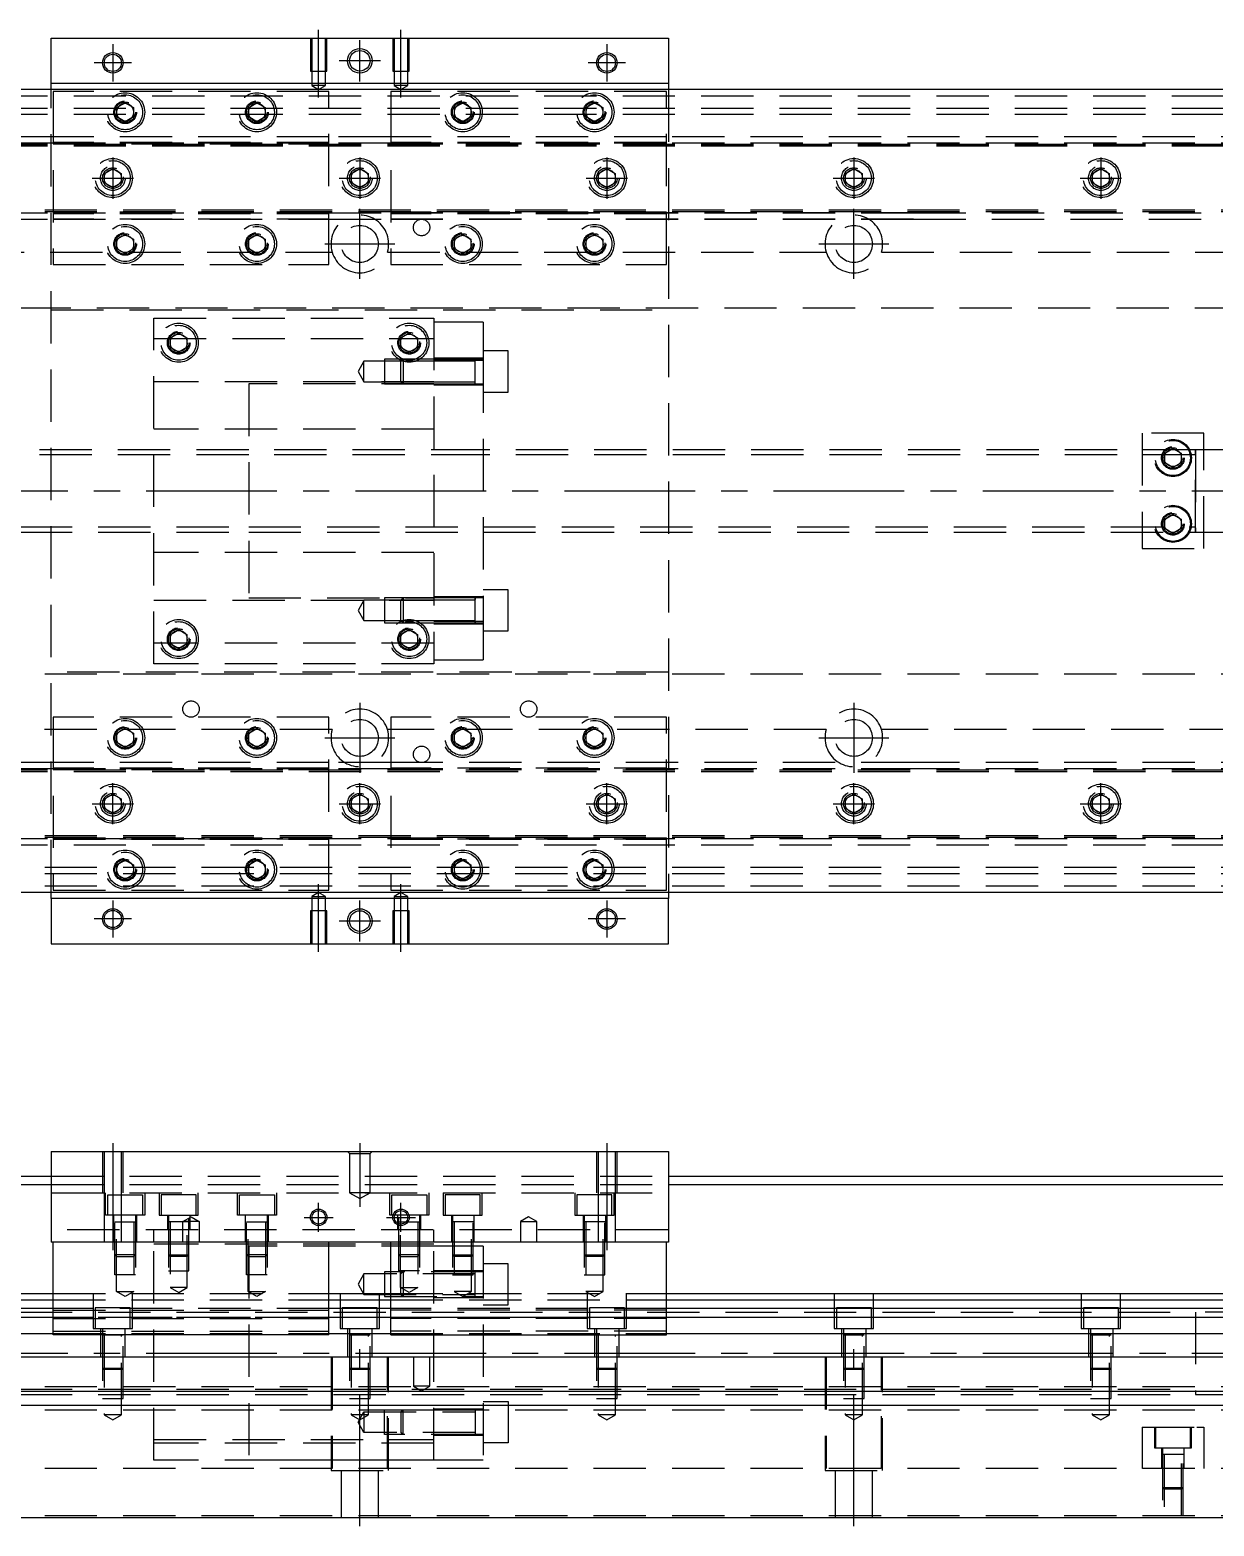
# Model space of a CAD drawing. Extents: x -29 to 759, y -281 to 112.
# Drawn here: x 196.9 to 484.5, y -251.5 to 112 of the extents above; entities that cross this region are included whole.
import ezdxf

# ---------------------------------------------------------------- set-up
doc = ezdxf.new("R2010")
doc.units = 0
doc.linetypes.add('CENTER', pattern=[50.8, 31.75, -6.35, 6.35, -6.35])
doc.linetypes.add('DASHED', pattern=[19.05, 12.7, -6.35])
doc.layers.get('0').update_dxf_attribs({"linetype": 'CONTINUOUS'})
doc.layers.add('CENTER', color=1, linetype='CENTER')

msp = doc.modelspace()

# ---------------------------------------------------------------- linework, layer by layer
at = {"color": 7, "linetype": 'CONTINUOUS'}
for p, q in [((202, 99), (202, 110)), ((202, 110), (352, 110)), ((352, 110), (352, 99)), ((352, 99), (202, 99)), ((202, 97.5), (202, 99)), ((352, 99), (352, 97.5)), ((551, 97.5), (3, 97.5)), ((3, -97.5), (551, -97.5)), ((202, -99), (202, -97.5)), ((352, -97.5), (352, -99)), ((202, -99), (202, -110)), ((352, -99), (202, -99)), ((352, -110), (352, -99)), ((202, -110), (352, -110)), ((202, -160.49), (202, -182.49)), ((202, -160.49), (352, -160.49)), ((352, -160.49), (352, -182.49)), ((3, -166.49), (202, -166.49)), ((352, -166.49), (551, -166.49)), ((11, -168.49), (202, -168.49)), ((352, -168.49), (543, -168.49)), ((352, -182.49), (202, -182.49)), ((202.5, -204.99), (202.5, -182.49)), ((269.5, -204.99), (269.5, -182.49)), ((284.5, -204.99), (284.5, -182.49)), ((351.5, -204.99), (351.5, -182.49)), ((17, -194.99), (202.5, -194.99)), ((269.5, -194.99), (284.5, -194.99)), ((351.5, -194.99), (537, -194.99)), ((17, -196.529608), (202.5, -196.529608)), ((202.5, -198.61154), (17, -198.61154)), ((269.5, -196.529608), (284.5, -196.529608)), ((284.5, -198.61154), (269.5, -198.61154)), ((351.5, -196.529608), (537, -196.529608)), ((537, -198.61154), (351.5, -198.61154)), ((202.5, -200.826666), (17, -200.826666)), ((284.5, -200.826666), (269.5, -200.826666)), ((537, -200.826666), (351.5, -200.826666)), ((17, -204.671934), (202.5, -204.671934)), ((269.5, -204.99), (202.5, -204.99)), ((269.5, -204.671934), (284.5, -204.671934)), ((284.5, -204.99), (351.5, -204.99)), ((351.5, -204.671934), (537, -204.671934)), ((537, -210.49), (17, -210.49)), ((537, -218.79), (17, -218.79)), ((537, -222.19), (17, -222.19)), ((537, -249.49), (17, -249.49))]:
    msp.add_line(p, q, dxfattribs=at)
at = {"color": 3, "linetype": 'DASHED'}
for p, q in [((265.000006, 110), (265.000006, 102)), ((265.35, 110), (265.35, 102)), ((268.65, 102), (268.65, 110)), ((268.999994, 102), (268.999994, 110)), ((285.000006, 110), (285.000006, 102)), ((285.35, 110), (285.35, 102)), ((288.65, 102), (288.65, 110)), ((288.999994, 102), (288.999994, 110)), ((265.000006, 102), (268.999994, 102)), ((265.35, 102), (265.35, 98.5)), ((268.65, 98.5), (268.65, 102)), ((285.000006, 102), (288.999994, 102)), ((285.35, 102), (285.35, 98.5)), ((288.65, 98.5), (288.65, 102)), ((268.65, 98.5), (265.35, 98.5)), ((265.35, 98.5), (267, 97.547372)), ((267, 97.547372), (268.65, 98.5)), ((288.65, 98.5), (285.35, 98.5)), ((285.35, 98.5), (287, 97.547372)), ((287, 97.547372), (288.65, 98.5)), ((17, 96), (537, 96)), ((202, -97.5), (202, 97.5)), ((269.5, 97), (202.5, 97)), ((202.5, 97), (202.5, 55)), ((269.5, 55), (269.5, 97)), ((351.5, 97), (284.5, 97)), ((284.5, 97), (284.5, 55)), ((351.5, 55), (351.5, 97)), ((352, 97.5), (352, -97.5)), ((17, 93), (537, 93)), ((17, 91.5), (537, 91.5)), ((217.5, 92), (217.512884, 92.253488)), ((218, 93.1547), (220, 94.309402)), ((218, 90.8453), (218, 93.1547)), ((220, 94.309402), (222, 93.1547)), ((222, 93.1547), (222, 90.8453)), ((249.5, 92), (249.518502, 92.303588)), ((250, 93.1547), (252, 94.309402)), ((250, 90.8453), (250, 93.1547)), ((252, 94.309402), (254, 93.1547)), ((254, 93.1547), (254, 90.8453)), ((300, 93.1547), (302, 94.309402)), ((300, 90.8453), (300, 93.1547)), ((302, 94.309402), (304, 93.1547)), ((304, 93.1547), (304, 90.8453)), ((304.483582, 92.286038), (304.5, 92)), ((332, 93.1547), (334, 94.309402)), ((332, 90.8453), (332, 93.1547)), ((334, 94.309402), (336, 93.1547)), ((336, 93.1547), (336, 90.8453)), ((336.483582, 92.286038), (336.5, 92)), ((220, 89.690598), (218, 90.8453)), ((222, 90.8453), (220, 89.690598)), ((252, 89.690598), (250, 90.8453)), ((254, 90.8453), (252, 89.690598)), ((302, 89.690598), (300, 90.8453)), ((304, 90.8453), (302, 89.690598)), ((334, 89.690598), (332, 90.8453)), ((336, 90.8453), (334, 89.690598)), ((202.5, 86), (17, 86)), ((202.5, 84.460392), (17, 84.460392)), ((17, 84.204452), (537, 84.204452)), ((17, 84.2), (537, 84.2)), ((17, 83.8), (537, 83.8)), ((269.5, 86), (202.5, 86)), ((269.5, 86), (202.5, 86)), ((269.5, 84.643014), (202.5, 84.643014)), ((202.5, 84.6), (269.5, 84.6)), ((269.5, 84.460392), (202.5, 84.460392)), ((269.5, 84.460392), (202.5, 84.460392)), ((202.5, 84.3), (269.5, 84.3)), ((284.5, 86), (269.5, 86)), ((284.5, 84.460392), (269.5, 84.460392)), ((351.5, 86), (284.5, 86)), ((351.5, 86), (284.5, 86)), ((351.5, 84.643014), (284.5, 84.643014)), ((284.5, 84.6), (351.5, 84.6)), ((351.5, 84.460392), (284.5, 84.460392)), ((351.5, 84.460392), (284.5, 84.460392)), ((284.5, 84.3), (351.5, 84.3)), ((537, 86), (351.5, 86)), ((537, 84.460392), (351.5, 84.460392)), ((215, 77.1547), (217, 78.309402)), ((215, 74.8453), (215, 77.1547)), ((217, 78.309402), (219, 77.1547)), ((219, 77.1547), (219, 74.8453)), ((275, 77.1547), (277, 78.309402)), ((275, 74.8453), (275, 77.1547)), ((277, 78.309402), (279, 77.1547)), ((279, 77.1547), (279, 74.8453)), ((335, 77.1547), (337, 78.309402)), ((335, 74.8453), (335, 77.1547)), ((337, 78.309402), (339, 77.1547)), ((339, 77.1547), (339, 74.8453)), ((395, 77.1547), (397, 78.309402)), ((395, 74.8453), (395, 77.1547)), ((397, 78.309402), (399, 77.1547)), ((399, 77.1547), (399, 74.8453)), ((455, 77.1547), (457, 78.309402)), ((455, 74.8453), (455, 77.1547)), ((457, 78.309402), (459, 77.1547)), ((459, 77.1547), (459, 74.8453)), ((217, 73.690598), (215, 74.8453)), ((219, 74.8453), (217, 73.690598)), ((219.483582, 76.286038), (219.5, 76)), ((277, 73.690598), (275, 74.8453)), ((279, 74.8453), (277, 73.690598)), ((279.483582, 76.286038), (279.5, 76)), ((334.5, 76), (334.512884, 76.253488)), ((337, 73.690598), (335, 74.8453)), ((339, 74.8453), (337, 73.690598)), ((394.5, 76), (394.512884, 76.253488)), ((397, 73.690598), (395, 74.8453)), ((399, 74.8453), (397, 73.690598)), ((457, 73.690598), (455, 74.8453)), ((459, 74.8453), (457, 73.690598)), ((459.483582, 76.286038), (459.5, 76)), ((537, 68.2), (17, 68.2)), ((537, 67.8), (17, 67.8)), ((537, 67.795548), (17, 67.795548)), ((17, 67.539608), (202.5, 67.539608)), ((17, 66), (202.5, 66)), ((269.5, 67.7), (202.5, 67.7)), ((269.5, 67.539608), (202.5, 67.539608)), ((202.5, 67.539608), (269.5, 67.539608)), ((269.5, 67.4), (202.5, 67.4)), ((269.5, 67.356986), (202.5, 67.356986)), ((269.5, 66), (202.5, 66)), ((202.5, 66), (269.5, 66)), ((269.5, 67.539608), (284.5, 67.539608)), ((269.5, 66), (284.5, 66)), ((351.5, 67.7), (284.5, 67.7)), ((411.5, 67.539608), (284.5, 67.539608)), ((284.5, 67.539608), (411.5, 67.539608)), ((351.5, 67.4), (284.5, 67.4)), ((351.5, 67.356986), (284.5, 67.356986)), ((411.5, 66), (284.5, 66)), ((284.5, 66), (411.5, 66)), ((411.5, 67.539608), (537, 67.539608)), ((411.5, 66), (537, 66)), ((218, 61.1547), (220, 62.309402)), ((220, 62.309402), (222, 61.1547)), ((250, 61.1547), (252, 62.309402)), ((252, 62.309402), (254, 61.1547)), ((300, 61.1547), (302, 62.309402)), ((302, 62.309402), (304, 61.1547)), ((332, 61.1547), (334, 62.309402)), ((334, 62.309402), (336, 61.1547)), ((218, 58.8453), (218, 61.1547)), ((220, 57.690598), (218, 58.8453)), ((222, 58.8453), (220, 57.690598)), ((222, 61.1547), (222, 58.8453)), ((222.483582, 60.286038), (222.5, 60)), ((250, 58.8453), (250, 61.1547)), ((252, 57.690598), (250, 58.8453)), ((254, 58.8453), (252, 57.690598)), ((254, 61.1547), (254, 58.8453)), ((254.483582, 60.286038), (254.5, 60)), ((300, 58.8453), (300, 61.1547)), ((302, 57.690598), (300, 58.8453)), ((304, 58.8453), (302, 57.690598)), ((304, 61.1547), (304, 58.8453)), ((304.483582, 60.286038), (304.5, 60)), ((332, 58.8453), (332, 61.1547)), ((334, 57.690598), (332, 58.8453)), ((336, 58.8453), (334, 57.690598)), ((336, 61.1547), (336, 58.8453)), ((336.483582, 60.286038), (336.5, 60)), ((163.708204, 58), (270.291796, 58)), ((202.5, 55), (269.5, 55)), ((283.708204, 58), (390.291796, 58)), ((284.5, 55), (351.5, 55)), ((403.708204, 58), (510.291796, 58)), ((22.640312, 44.5), (537, 44.5)), ((202, 44), (352, 44)), ((227, 42), (295, 42)), ((227, -42), (227, 42)), ((295, 42), (295, -42)), ((307, 41), (295, 41)), ((307, 41), (307, 31.701734)), ((227, 37), (295, 37)), ((231, 37.1547), (233, 38.309402)), ((231, 34.8453), (231, 37.1547)), ((233, 38.309402), (235, 37.1547)), ((235, 37.1547), (235, 34.8453)), ((287, 37.1547), (289, 38.309402)), ((287, 34.8453), (287, 37.1547)), ((289, 38.309402), (291, 37.1547)), ((291, 37.1547), (291, 34.8453)), ((230.5, 36), (230.512884, 36.253488)), ((233, 33.690598), (231, 34.8453)), ((235, 34.8453), (233, 33.690598)), ((289, 33.690598), (287, 34.8453)), ((291, 34.8453), (289, 33.690598)), ((291.483582, 36.286038), (291.5, 36)), ((313, 34.011852), (307, 34.011852)), ((313, 24.011852), (313, 34.011852)), ((278, 31.511852), (276.556624, 29.011852)), ((278, 26.511852), (278, 31.511852)), ((283, 31.511852), (278, 31.511852)), ((283, 32.011846), (283, 26.011856)), ((287.49998, 32.011846), (283, 32.011846)), ((286.99998, 31.511852), (283, 31.511852)), ((287.5, 32.011852), (287, 31.511852)), ((287, 26.511852), (287, 31.511852)), ((295, 31.511852), (287, 31.511852)), ((295, 31.511852), (287, 31.511852)), ((287.5, 32.011852), (287.5, 26.011852)), ((295, 32.011852), (287.5, 32.011852)), ((295, 32.011846), (287.5, 32.011846)), ((307, 32.261852), (295, 32.261852)), ((307, 31.701734), (295, 31.701734)), ((305.005, 32.011852), (295.00002, 32.011852)), ((305, 31.511852), (295.00002, 31.511852)), ((307, 32.011852), (304.995, 32.011852)), ((305, 26.011846), (305, 32.011856)), ((307, 31.701734), (307, -31.701734)), ((295, 26.5), (227, 26.5)), ((250, 26), (250, -26)), ((295, 26), (250, 26)), ((276.556624, 29.011852), (278, 26.511852)), ((278, 26.511852), (283, 26.511852)), ((283, 26.511852), (286.99998, 26.511852)), ((283, 26.011856), (287.49998, 26.011856)), ((287, 26.511852), (295, 26.511852)), ((287, 26.511852), (295, 26.511852)), ((287, 26.511852), (287.5, 26.011852)), ((287.5, 26.011856), (295, 26.011856)), ((287.5, 26.011852), (295, 26.011852)), ((295, 25.761852), (307, 25.761852)), ((295.00002, 26.511852), (305, 26.511852)), ((295.00002, 26.011852), (305.005, 26.011852)), ((304.995, 26.011852), (307, 26.011852)), ((307, 24.011852), (313, 24.011852)), ((295, 15), (227, 15)), ((482, 14), (467, 14)), ((467, 14), (467, -14)), ((482, -14), (482, 14)), ((249.99998, 10), (42, 10)), ((249.99998, 8.75), (42, 8.75)), ((307, 10), (250, 10)), ((307, 9.999994), (250, 9.999994)), ((307, 8.75), (250, 8.75)), ((307, 8.75), (250, 8.75)), ((480.005, 10), (307.00002, 10)), ((480, 8.75), (307.00002, 8.75)), ((472, 8), (472.018502, 8.303588)), ((472.5, 9.1547), (474.5, 10.309402)), ((472.5, 6.8453), (472.5, 9.1547)), ((474.5, 10.309402), (476.5, 9.1547)), ((476.5, 9.1547), (476.5, 6.8453)), ((489, 10), (479.995, 10)), ((480, 10.000006), (480, -10.000006)), ((480, 10.000006), (480, -10.000006)), ((480, -10), (480, 10)), ((480, 10), (480, 8.95213)), ((474.5, 5.690598), (472.5, 6.8453)), ((476.5, 6.8453), (474.5, 5.690598)), ((472.5, -6.8453), (474.5, -5.690598)), ((472.5, -9.1547), (472.5, -6.8453)), ((474.5, -5.690598), (476.5, -6.8453)), ((476.5, -6.8453), (476.5, -9.1547)), ((42, -8.75), (249.99998, -8.75)), ((42, -10), (249.99998, -10)), ((250, -8.75), (307, -8.75)), ((250, -8.75), (307, -8.75)), ((250, -9.999994), (307, -9.999994)), ((250, -10), (307, -10)), ((307.00002, -8.75), (480, -8.75)), ((307.00002, -10), (480.005, -10)), ((472, -8), (472.018502, -7.696412)), ((474.5, -10.309402), (472.5, -9.1547)), ((476.5, -9.1547), (474.5, -10.309402)), ((479.995, -10), (489, -10)), ((480, -8.95261), (480, -10)), ((467, -14), (482, -14)), ((295, -15), (227, -15)), ((313, -24.011852), (307, -24.011852)), ((313, -34.011852), (313, -24.011852)), ((227, -26.5), (295, -26.5)), ((250, -26), (295, -26)), ((278, -26.511852), (276.556624, -29.011852)), ((276.556624, -29.011852), (278, -31.511852)), ((278, -31.511852), (278, -26.511852)), ((283, -26.511852), (278, -26.511852)), ((283, -26.011856), (283, -32.011846)), ((287.49998, -26.011856), (283, -26.011856)), ((286.99998, -26.511852), (283, -26.511852)), ((287.5, -26.011852), (287, -26.511852)), ((287, -31.511852), (287, -26.511852)), ((295, -26.511852), (287, -26.511852)), ((295, -26.511852), (287, -26.511852)), ((287.5, -26.011852), (287.5, -32.011852)), ((295, -26.011852), (287.5, -26.011852)), ((295, -26.011856), (287.5, -26.011856)), ((307, -25.761852), (295, -25.761852)), ((305.005, -26.011852), (295.00002, -26.011852)), ((305, -26.511852), (295.00002, -26.511852)), ((307, -26.011852), (304.995, -26.011852)), ((305, -32.010828), (305, -26.011846)), ((305, -26.361648), (305, -26.011852)), ((305, -26.011852), (305, -26.361648)), ((305, -31.662054), (305, -26.361648)), ((278, -31.511852), (283, -31.511852)), ((283, -31.511852), (286.99998, -31.511852)), ((283, -32.011846), (287.49998, -32.011846)), ((287, -31.511852), (295, -31.511852)), ((287, -31.511852), (295, -31.511852)), ((287, -31.511852), (287.5, -32.011852)), ((287.5, -32.011846), (295, -32.011846)), ((287.5, -32.011852), (295, -32.011852)), ((307, -31.701734), (295, -31.701734)), ((307, -31.701734), (295, -31.701734)), ((295, -32.261852), (307, -32.261852)), ((295.00002, -31.511852), (305, -31.511852)), ((295.00002, -32.011852), (305.005, -32.011852)), ((304.995, -32.011852), (307, -32.011852)), ((305, -32.011852), (305, -31.662054)), ((305, -31.662054), (305, -32.011852)), ((305, -32.011856), (305, -32.010828)), ((307, -31.701734), (307, -41)), ((231, -34.8453), (233, -33.690598)), ((231, -37.1547), (231, -34.8453)), ((233, -33.690598), (235, -34.8453)), ((235, -34.8453), (235, -37.1547)), ((235.483582, -35.713962), (235.5, -36)), ((287, -34.8453), (289, -33.690598)), ((287, -37.1547), (287, -34.8453)), ((289, -33.690598), (291, -34.8453)), ((291, -34.8453), (291, -37.1547)), ((291.483582, -35.713962), (291.5, -36)), ((307, -34.011852), (313, -34.011852)), ((295, -37), (227, -37)), ((233, -38.309402), (231, -37.1547)), ((235, -37.1547), (233, -38.309402)), ((289, -38.309402), (287, -37.1547)), ((291, -37.1547), (289, -38.309402)), ((295, -42), (227, -42)), ((295, -41), (307, -41)), ((537, -44.5), (22.640312, -44.5)), ((352, -44), (202, -44)), ((270.291796, -58), (163.708204, -58)), ((202.5, -55), (202.5, -97)), ((269.5, -55), (202.5, -55)), ((218, -58.8453), (220, -57.690598)), ((220, -57.690598), (222, -58.8453)), ((250, -58.8453), (252, -57.690598)), ((252, -57.690598), (254, -58.8453)), ((269.5, -97), (269.5, -55)), ((390.291796, -58), (283.708204, -58)), ((351.5, -55), (284.5, -55)), ((284.5, -55), (284.5, -97)), ((300, -58.8453), (302, -57.690598)), ((302, -57.690598), (304, -58.8453)), ((332, -58.8453), (334, -57.690598)), ((334, -57.690598), (336, -58.8453)), ((351.5, -97), (351.5, -55)), ((510.291796, -58), (403.708204, -58)), ((217.5, -60), (217.512884, -59.746512)), ((218, -61.1547), (218, -58.8453)), ((220, -62.309402), (218, -61.1547)), ((222, -61.1547), (220, -62.309402)), ((222, -58.8453), (222, -61.1547)), ((250, -61.1547), (250, -58.8453)), ((252, -62.309402), (250, -61.1547)), ((254, -61.1547), (252, -62.309402)), ((254, -58.8453), (254, -61.1547)), ((254.483582, -59.713962), (254.5, -60)), ((300, -61.1547), (300, -58.8453)), ((302, -62.309402), (300, -61.1547)), ((304, -61.1547), (302, -62.309402)), ((304, -58.8453), (304, -61.1547)), ((304.483582, -59.713962), (304.5, -60)), ((331.5, -60), (331.512884, -59.746512)), ((332, -61.1547), (332, -58.8453)), ((334, -62.309402), (332, -61.1547)), ((336, -61.1547), (334, -62.309402)), ((336, -58.8453), (336, -61.1547)), ((202.5, -66), (17, -66)), ((202.5, -67.539608), (17, -67.539608)), ((17, -67.795548), (537, -67.795548)), ((17, -67.8), (537, -67.8)), ((17, -68.2), (537, -68.2)), ((269.5, -66), (202.5, -66)), ((269.5, -66), (202.5, -66)), ((269.5, -67.356986), (202.5, -67.356986)), ((202.5, -67.4), (269.5, -67.4)), ((269.5, -67.539608), (202.5, -67.539608)), ((269.5, -67.539608), (202.5, -67.539608)), ((202.5, -67.7), (269.5, -67.7)), ((284.5, -66), (269.5, -66)), ((284.5, -67.539608), (269.5, -67.539608)), ((411.5, -66), (284.5, -66)), ((411.5, -66), (284.5, -66)), ((351.5, -67.356986), (284.5, -67.356986)), ((284.5, -67.4), (351.5, -67.4)), ((411.5, -67.539608), (284.5, -67.539608)), ((411.5, -67.539608), (284.5, -67.539608)), ((284.5, -67.7), (351.5, -67.7)), ((537, -66), (411.5, -66)), ((537, -67.539608), (411.5, -67.539608)), ((215, -74.8453), (217, -73.690598)), ((215, -77.1547), (215, -74.8453)), ((217, -73.690598), (219, -74.8453)), ((219, -74.8453), (219, -77.1547)), ((219.483582, -75.713962), (219.5, -76)), ((274.5, -76), (274.518502, -75.696412)), ((275, -74.8453), (277, -73.690598)), ((275, -77.1547), (275, -74.8453)), ((277, -73.690598), (279, -74.8453)), ((279, -74.8453), (279, -77.1547)), ((335, -74.8453), (337, -73.690598)), ((335, -77.1547), (335, -74.8453)), ((337, -73.690598), (339, -74.8453)), ((339, -74.8453), (339, -77.1547)), ((339.483582, -75.713962), (339.5, -76)), ((395, -74.8453), (397, -73.690598)), ((395, -77.1547), (395, -74.8453)), ((397, -73.690598), (399, -74.8453)), ((399, -74.8453), (399, -77.1547)), ((399.483582, -75.713962), (399.5, -76)), ((454.5, -76), (454.518502, -75.696412)), ((455, -74.8453), (457, -73.690598)), ((455, -77.1547), (455, -74.8453)), ((457, -73.690598), (459, -74.8453)), ((459, -74.8453), (459, -77.1547)), ((217, -78.309402), (215, -77.1547)), ((219, -77.1547), (217, -78.309402)), ((277, -78.309402), (275, -77.1547)), ((279, -77.1547), (277, -78.309402)), ((337, -78.309402), (335, -77.1547)), ((339, -77.1547), (337, -78.309402)), ((397, -78.309402), (395, -77.1547)), ((399, -77.1547), (397, -78.309402)), ((457, -78.309402), (455, -77.1547)), ((459, -77.1547), (457, -78.309402)), ((537, -83.8), (17, -83.8)), ((537, -84.2), (17, -84.2)), ((537, -84.204452), (17, -84.204452)), ((17, -84.460392), (537, -84.460392)), ((17, -86), (537, -86)), ((202.5, -84.3), (269.5, -84.3)), ((202.5, -84.6), (269.5, -84.6)), ((269.5, -84.643014), (202.5, -84.643014)), ((284.5, -84.3), (351.5, -84.3)), ((284.5, -84.6), (351.5, -84.6)), ((351.5, -84.643014), (284.5, -84.643014)), ((218, -90.8453), (220, -89.690598)), ((218, -93.1547), (218, -90.8453)), ((220, -89.690598), (222, -90.8453)), ((222, -90.8453), (222, -93.1547)), ((250, -90.8453), (252, -89.690598)), ((250, -93.1547), (250, -90.8453)), ((252, -89.690598), (254, -90.8453)), ((254, -90.8453), (254, -93.1547)), ((300, -90.8453), (302, -89.690598)), ((300, -93.1547), (300, -90.8453)), ((302, -89.690598), (304, -90.8453)), ((304, -90.8453), (304, -93.1547)), ((332, -90.8453), (334, -89.690598)), ((332, -93.1547), (332, -90.8453)), ((334, -89.690598), (336, -90.8453)), ((336, -90.8453), (336, -93.1547)), ((537, -91.5), (17, -91.5)), ((537, -93), (17, -93)), ((220, -94.309402), (218, -93.1547)), ((222, -93.1547), (220, -94.309402)), ((222.483582, -91.713962), (222.5, -92)), ((252, -94.309402), (250, -93.1547)), ((254, -93.1547), (252, -94.309402)), ((254.483582, -91.713962), (254.5, -92)), ((299.5, -92), (299.518502, -91.696412)), ((302, -94.309402), (300, -93.1547)), ((304, -93.1547), (302, -94.309402)), ((331.5, -92), (331.512884, -91.746512)), ((334, -94.309402), (332, -93.1547)), ((336, -93.1547), (334, -94.309402)), ((537, -96), (17, -96)), ((202.5, -97), (269.5, -97)), ((267, -97.547372), (265.35, -98.5)), ((268.65, -98.5), (267, -97.547372)), ((284.5, -97), (351.5, -97)), ((287, -97.547372), (285.35, -98.5)), ((288.65, -98.5), (287, -97.547372)), ((265.35, -98.5), (267, -98.5)), ((265.35, -98.5), (265.35, -102)), ((267, -98.5), (268.65, -98.5)), ((268.65, -102), (268.65, -98.5)), ((285.35, -98.5), (287, -98.5)), ((285.35, -98.5), (285.35, -102)), ((287, -98.5), (288.65, -98.5)), ((288.65, -102), (288.65, -98.5)), ((268.999994, -102), (265.000006, -102)), ((265.000006, -102), (265.000006, -110)), ((265.35, -102), (265.35, -110)), ((268.65, -110), (268.65, -102)), ((268.999994, -110), (268.999994, -102)), ((288.999994, -102), (285.000006, -102)), ((285.000006, -102), (285.000006, -110)), ((285.35, -102), (285.35, -110)), ((288.65, -110), (288.65, -102)), ((288.999994, -110), (288.999994, -102)), ((214.500006, -160.49), (214.500006, -170.49)), ((214.9, -160.49), (214.9, -170.49)), ((219.1, -170.49), (219.1, -160.49)), ((219.499994, -170.49), (219.499994, -160.49)), ((274.5, -160.99), (274, -160.49)), ((274.5, -160.99), (274.5, -170.49)), ((274.5, -160.99), (279.5, -160.99)), ((279.5, -160.99), (280, -160.49)), ((279.5, -170.49), (279.5, -160.99)), ((334.500006, -160.49), (334.500006, -170.49)), ((334.9, -160.49), (334.9, -170.49)), ((339.1, -170.49), (339.1, -160.49)), ((339.499994, -170.49), (339.499994, -160.49)), ((202, -166.49), (352, -166.49)), ((202, -168.49), (352, -168.49)), ((202, -170.49), (352, -170.49)), ((214.9, -170.49), (214.9, -182.49)), ((215.25, -175.99), (215.25, -170.49)), ((219.1, -182.49), (219.1, -170.49)), ((224.75, -170.49), (224.75, -175.99)), ((228.25, -170.49), (228.25, -175.99)), ((237.75, -175.99), (237.75, -170.49)), ((247.25, -175.99), (247.25, -170.49)), ((256.75, -170.49), (256.75, -175.99)), ((279.5, -170.49), (274.5, -170.49)), ((274.5, -170.49), (277, -171.933376)), ((277, -171.933376), (279.5, -170.49)), ((284.25, -175.99), (284.25, -170.49)), ((293.75, -170.49), (293.75, -175.99)), ((297.25, -170.49), (297.25, -175.99)), ((306.75, -175.99), (306.75, -170.49)), ((329.25, -170.49), (329.25, -175.99)), ((334.9, -170.49), (334.9, -182.49)), ((338.75, -175.99), (338.75, -170.49)), ((339.1, -182.49), (339.1, -170.49)), ((215.75, -170.99), (224.25, -170.99)), ((215.75, -175.99), (215.75, -170.99)), ((224.25, -170.99), (224.25, -175.99)), ((237.25, -170.99), (228.75, -170.99)), ((228.75, -170.99), (228.75, -175.99)), ((237.25, -175.99), (237.25, -170.99)), ((247.75, -170.99), (256.25, -170.99)), ((247.75, -175.99), (247.75, -170.99)), ((256.25, -170.99), (256.25, -175.99)), ((284.75, -170.99), (293.25, -170.99)), ((284.75, -175.99), (284.75, -170.99)), ((293.25, -170.99), (293.25, -175.99)), ((306.25, -170.99), (297.75, -170.99)), ((297.75, -170.99), (297.75, -175.99)), ((306.25, -175.99), (306.25, -170.99)), ((338.25, -170.99), (329.75, -170.99)), ((329.75, -170.99), (329.75, -175.99)), ((338.25, -175.99), (338.25, -170.99)), ((224.75, -175.99), (215.25, -175.99)), ((217.25, -182.49), (217.25, -175.99)), ((217.499994, -177.59), (222.500006, -177.59)), ((217.500006, -190.49), (217.500006, -175.99)), ((217.9, -194.49), (217.9, -177.59)), ((222.1, -177.59), (222.1, -194.49)), ((222.499994, -175.99), (222.499994, -190.49)), ((222.75, -175.99), (222.75, -182.49)), ((228.25, -175.99), (237.75, -175.99)), ((230.25, -175.99), (230.25, -179.49)), ((235.500006, -177.59), (230.499994, -177.59)), ((235.500006, -177.59), (230.499994, -177.59)), ((230.500006, -175.99), (230.500006, -189.49)), ((230.9, -177.59), (230.9, -193.49)), ((234, -177.49), (236, -176.3353)), ((236, -177.49), (234, -177.49)), ((234, -182.49), (234, -177.49)), ((235.1, -193.49), (235.1, -177.59)), ((235.499994, -189.49), (235.499994, -175.99)), ((235.75, -179.49), (235.75, -175.99)), ((236, -176.3353), (238, -177.49)), ((238, -177.49), (236, -177.49)), ((238, -177.49), (238, -182.49)), ((256.75, -175.99), (247.25, -175.99)), ((249.25, -182.49), (249.25, -175.99)), ((249.499994, -177.59), (254.500006, -177.59)), ((249.500006, -190.49), (249.500006, -175.99)), ((249.9, -194.49), (249.9, -177.59)), ((254.1, -177.59), (254.1, -194.49)), ((254.499994, -175.99), (254.499994, -190.49)), ((254.75, -175.99), (254.75, -182.49)), ((293.75, -175.99), (284.25, -175.99)), ((286.25, -179.49), (286.25, -175.99)), ((286.499994, -177.59), (291.500006, -177.59)), ((286.499994, -177.59), (291.500006, -177.59)), ((286.500006, -189.49), (286.500006, -175.99)), ((286.9, -193.49), (286.9, -177.59)), ((291.1, -177.59), (291.1, -193.49)), ((291.499994, -175.99), (291.499994, -189.49)), ((291.75, -175.99), (291.75, -179.49)), ((297.25, -175.99), (306.75, -175.99)), ((299.25, -175.99), (299.25, -182.49)), ((304.500006, -177.59), (299.499994, -177.59)), ((299.500006, -175.99), (299.500006, -190.49)), ((299.9, -177.59), (299.9, -194.49)), ((304.1, -194.49), (304.1, -177.59)), ((304.499994, -190.49), (304.499994, -175.99)), ((304.75, -182.49), (304.75, -175.99)), ((318, -176.3353), (316, -177.49)), ((316, -177.49), (318, -177.49)), ((316, -177.49), (316, -182.49)), ((320, -177.49), (318, -176.3353)), ((318, -177.49), (320, -177.49)), ((320, -182.49), (320, -177.49)), ((329.25, -175.99), (338.75, -175.99)), ((331.25, -175.99), (331.25, -182.49)), ((336.500006, -177.59), (331.499994, -177.59)), ((331.500006, -175.99), (331.500006, -190.49)), ((331.9, -177.59), (331.9, -194.49)), ((336.1, -194.49), (336.1, -177.59)), ((336.499994, -190.49), (336.499994, -175.99)), ((336.75, -182.49), (336.75, -175.99)), ((352, -179.49), (202, -179.49)), ((227, -182.49), (227, -179.49)), ((295, -182.49), (295, -179.49)), ((227, -235.49), (227, -182.49)), ((295, -182.99), (227, -182.99)), ((250, -183.49), (250, -235.49)), ((295, -183.49), (250, -183.49)), ((295, -235.49), (295, -182.49)), ((307, -183.49), (295, -183.49)), ((299.9, -183.49), (299.5, -183.49)), ((307, -183.49), (307, -235.49)), ((222.5, -185.59), (217.5, -185.59)), ((217.9, -185.99), (217.5, -185.59)), ((217.9, -185.99), (222.1, -185.99)), ((222.5, -185.59), (222.1, -185.99)), ((230.5, -185.59), (235.5, -185.59)), ((230.5, -185.59), (230.9, -185.99)), ((235.1, -185.99), (230.9, -185.99)), ((235.1, -185.99), (235.5, -185.59)), ((254.5, -185.59), (249.5, -185.59)), ((249.9, -185.99), (249.5, -185.59)), ((249.9, -185.99), (254.1, -185.99)), ((254.5, -185.59), (254.1, -185.99)), ((291.5, -185.59), (286.5, -185.59)), ((286.9, -185.99), (286.5, -185.59)), ((286.9, -185.99), (291.1, -185.99)), ((291.5, -185.59), (291.1, -185.99)), ((299.5, -185.59), (304.5, -185.59)), ((299.5, -185.59), (299.9, -185.99)), ((304.1, -185.99), (299.9, -185.99)), ((304.1, -185.99), (304.5, -185.59)), ((313, -187.74), (307, -187.74)), ((313, -197.74), (313, -187.74)), ((331.5, -185.59), (336.5, -185.59)), ((331.5, -185.59), (331.9, -185.99)), ((336.1, -185.99), (331.9, -185.99)), ((336.1, -185.99), (336.5, -185.59)), ((222.499994, -190.49), (217.500006, -190.49)), ((230.500006, -189.49), (235.499994, -189.49)), ((254.499994, -190.49), (249.500006, -190.49)), ((278, -190.24), (276.556624, -192.74)), ((278, -195.24), (278, -190.24)), ((305, -190.24), (278, -190.24)), ((283, -189.740006), (283, -195.739994)), ((307, -189.740006), (283, -189.740006)), ((291.499994, -189.49), (286.500006, -189.49)), ((287.5, -189.74), (287, -190.24)), ((287, -195.24), (287, -190.24)), ((287.5, -189.74), (287.5, -195.74)), ((307, -189.49), (295, -189.49)), ((299.500006, -190.49), (304.499994, -190.49)), ((305, -195.740006), (305, -189.739994)), ((331.500006, -190.49), (336.499994, -190.49)), ((202.5, -194.99), (269.5, -194.99)), ((212.25, -194.99), (212.25, -203.49)), ((217.9, -194.49), (222.1, -194.49)), ((220, -195.702436), (217.9, -194.49)), ((222.1, -194.49), (220, -195.702436)), ((221.75, -203.49), (221.75, -194.99)), ((235.1, -193.49), (230.9, -193.49)), ((230.9, -193.49), (233, -194.702436)), ((233, -194.702436), (235.1, -193.49)), ((249.9, -194.49), (254.1, -194.49)), ((252, -195.702436), (249.9, -194.49)), ((254.1, -194.49), (252, -195.702436)), ((272.25, -194.99), (272.25, -203.49)), ((276.556624, -192.74), (278, -195.24)), ((278, -195.24), (305, -195.24)), ((281.75, -203.49), (281.75, -194.99)), ((283, -195.739994), (307, -195.739994)), ((284.5, -194.99), (351.5, -194.99)), ((286.9, -193.49), (291.1, -193.49)), ((289, -194.702436), (286.9, -193.49)), ((287, -195.24), (287.5, -195.74)), ((291.1, -193.49), (289, -194.702436)), ((295, -195.99), (307, -195.99)), ((304.1, -194.49), (299.9, -194.49)), ((299.9, -194.49), (302, -195.702436)), ((302, -195.702436), (304.1, -194.49)), ((336.1, -194.49), (331.9, -194.49)), ((331.9, -194.49), (334, -195.702436)), ((332.25, -194.99), (332.25, -203.49)), ((334, -195.702436), (336.1, -194.49)), ((341.75, -203.49), (341.75, -194.99)), ((392.25, -194.99), (392.25, -203.49)), ((401.75, -203.49), (401.75, -194.99)), ((452.25, -194.99), (452.25, -203.49)), ((461.75, -203.49), (461.75, -194.99)), ((42, -199.489994), (480, -199.489994)), ((202.5, -196.529608), (269.5, -196.529608)), ((269.5, -198.61154), (202.5, -198.61154)), ((202.5, -199.01668), (269.5, -199.01668)), ((221.25, -198.49), (212.75, -198.49)), ((212.75, -198.49), (212.75, -203.49)), ((221.25, -203.49), (221.25, -198.49)), ((281.25, -198.49), (272.75, -198.49)), ((272.75, -198.49), (272.75, -203.49)), ((281.25, -203.49), (281.25, -198.49)), ((284.5, -196.529608), (351.5, -196.529608)), ((351.5, -198.61154), (284.5, -198.61154)), ((351.5, -199.01668), (284.5, -199.01668)), ((307, -197.74), (313, -197.74)), ((341.25, -198.49), (332.75, -198.49)), ((332.75, -198.49), (332.75, -203.49)), ((341.25, -203.49), (341.25, -198.49)), ((401.25, -198.49), (392.75, -198.49)), ((392.75, -198.49), (392.75, -203.49)), ((401.25, -203.49), (401.25, -198.49)), ((461.25, -198.49), (452.75, -198.49)), ((452.75, -198.49), (452.75, -203.49)), ((461.25, -203.49), (461.25, -198.49)), ((480, -199.49), (479.995, -199.49)), ((480, -199.489994), (480, -219.49)), ((495, -199.49), (480, -199.49)), ((480.005, -199.49), (480, -199.49)), ((480, -199.490502), (480, -199.49)), ((42, -200.739994), (480, -200.739994)), ((269.5, -200.826666), (202.5, -200.826666)), ((202.5, -201.07), (269.5, -201.07)), ((212.25, -203.49), (221.75, -203.49)), ((214, -203.49), (214, -210.49)), ((214.500006, -203.49), (214.500006, -220.49)), ((219.499994, -220.49), (219.499994, -203.49)), ((220, -210.49), (220, -203.49)), ((272.25, -203.49), (281.75, -203.49)), ((274, -203.49), (274, -210.49)), ((274.500006, -203.49), (274.500006, -220.49)), ((279.499994, -220.49), (279.499994, -203.49)), ((280, -210.49), (280, -203.49)), ((351.5, -200.826666), (284.5, -200.826666)), ((351.5, -201.07), (284.5, -201.07)), ((332.25, -203.49), (341.75, -203.49)), ((334, -203.49), (334, -210.49)), ((334.500006, -203.49), (334.500006, -220.49)), ((339.499994, -220.49), (339.499994, -203.49)), ((340, -210.49), (340, -203.49)), ((392.25, -203.49), (401.75, -203.49)), ((394, -203.49), (394, -210.49)), ((394.500006, -203.49), (394.500006, -220.49)), ((399.499994, -220.49), (399.499994, -203.49)), ((400, -210.49), (400, -203.49)), ((452.25, -203.49), (461.75, -203.49)), ((454, -203.49), (454, -210.49)), ((454.500006, -203.49), (454.500006, -220.49)), ((459.499994, -220.49), (459.499994, -203.49)), ((460, -210.49), (460, -203.49)), ((202.5, -204.167372), (269.5, -204.167372)), ((202.5, -204.671934), (269.5, -204.671934)), ((219.500006, -205.09), (214.499994, -205.09)), ((214.9, -205.09), (214.9, -224.49)), ((219.1, -224.49), (219.1, -205.09)), ((279.500006, -205.09), (274.499994, -205.09)), ((274.9, -205.09), (274.9, -224.49)), ((279.1, -224.49), (279.1, -205.09)), ((351.5, -204.167372), (284.5, -204.167372)), ((284.5, -204.671934), (351.5, -204.671934)), ((339.500006, -205.09), (334.499994, -205.09)), ((334.9, -205.09), (334.9, -224.49)), ((339.1, -224.49), (339.1, -205.09)), ((399.500006, -205.09), (394.499994, -205.09)), ((394.9, -205.09), (394.9, -224.49)), ((399.1, -224.49), (399.1, -205.09)), ((459.500006, -205.09), (454.499994, -205.09)), ((454.9, -205.09), (454.9, -224.49)), ((459.1, -224.49), (459.1, -205.09)), ((270, -210.49), (270, -237.99)), ((270.291796, -210.49), (270.291796, -237.49)), ((283.708204, -237.49), (283.708204, -210.49)), ((284, -237.99), (284, -210.49)), ((290, -210.49), (290, -217.49)), ((294, -217.49), (294, -210.49)), ((390, -210.49), (390, -237.99)), ((390.291796, -210.49), (390.291796, -237.49)), ((403.708204, -237.49), (403.708204, -210.49)), ((404, -237.99), (404, -210.49)), ((214.5, -213.09), (219.5, -213.09)), ((214.5, -213.09), (214.9, -213.49)), ((219.1, -213.49), (214.9, -213.49)), ((219.1, -213.49), (219.5, -213.09)), ((274.5, -213.09), (279.5, -213.09)), ((274.5, -213.09), (274.9, -213.49)), ((279.1, -213.49), (274.9, -213.49)), ((279.1, -213.49), (279.5, -213.09)), ((334.5, -213.09), (339.5, -213.09)), ((334.5, -213.09), (334.9, -213.49)), ((339.1, -213.49), (334.9, -213.49)), ((339.1, -213.49), (339.5, -213.09)), ((394.5, -213.09), (399.5, -213.09)), ((394.5, -213.09), (394.9, -213.49)), ((399.1, -213.49), (394.9, -213.49)), ((399.1, -213.49), (399.5, -213.09)), ((454.5, -213.09), (459.5, -213.09)), ((454.5, -213.09), (454.9, -213.49)), ((459.1, -213.49), (454.9, -213.49)), ((459.1, -213.49), (459.5, -213.09)), ((537, -217.64), (17, -217.64)), ((294, -217.49), (290, -217.49)), ((290, -217.49), (292, -218.6447)), ((292, -218.6447), (294, -217.49)), ((42, -218.24), (480, -218.24)), ((42, -219.49), (480, -219.49)), ((214.500006, -220.49), (219.499994, -220.49)), ((274.500006, -220.49), (279.499994, -220.49)), ((307, -221.24), (313, -221.24)), ((313, -221.24), (313, -231.24)), ((334.500006, -220.49), (339.499994, -220.49)), ((394.500006, -220.49), (399.499994, -220.49)), ((454.500006, -220.49), (459.499994, -220.49)), ((479.995, -219.49), (480, -219.49)), ((480, -219.49), (480.291796, -219.49)), ((480, -219.49), (480.005, -219.49)), ((480.291796, -219.49), (495, -219.49)), ((537, -223.34), (17, -223.34)), ((219.1, -224.49), (214.9, -224.49)), ((214.9, -224.49), (217, -225.702436)), ((217, -225.702436), (219.1, -224.49)), ((279.1, -224.49), (274.9, -224.49)), ((274.9, -224.49), (277, -225.702436)), ((276.556624, -226.24), (278, -223.74)), ((277, -225.702436), (279.1, -224.49)), ((278, -223.74), (278, -228.74)), ((278, -223.74), (305, -223.74)), ((283, -229.239994), (283, -223.240006)), ((283, -223.240006), (307, -223.240006)), ((287, -223.74), (287.5, -223.24)), ((287, -223.74), (287, -228.74)), ((287.5, -229.24), (287.5, -223.24)), ((295, -222.99), (307, -222.99)), ((305, -223.239994), (305, -229.240006)), ((339.1, -224.49), (334.9, -224.49)), ((334.9, -224.49), (337, -225.702436)), ((337, -225.702436), (339.1, -224.49)), ((399.1, -224.49), (394.9, -224.49)), ((394.9, -224.49), (397, -225.702436)), ((397, -225.702436), (399.1, -224.49)), ((459.1, -224.49), (454.9, -224.49)), ((454.9, -224.49), (457, -225.702436)), ((457, -225.702436), (459.1, -224.49)), ((278, -228.74), (276.556624, -226.24)), ((305, -228.74), (278, -228.74)), ((287.5, -229.24), (287, -228.74)), ((467, -227.49), (467, -237.49)), ((467, -227.49), (480.291796, -227.49)), ((470, -227.49), (470, -232.49)), ((470.25, -227.49), (470.25, -232.49)), ((478.75, -232.49), (478.75, -227.49)), ((479, -232.49), (479, -227.49)), ((480.291796, -227.49), (482, -227.49)), ((482, -227.49), (482, -237.49)), ((227, -230.49), (295, -230.49)), ((295, -231.336052), (227, -231.336052)), ((307, -229.239994), (283, -229.239994)), ((307, -229.49), (295, -229.49)), ((313, -231.24), (307, -231.24)), ((470, -232.49), (479, -232.49)), ((471.75, -232.49), (471.75, -237.49)), ((472.000006, -232.49), (472.000006, -248.99)), ((476.999994, -248.99), (476.999994, -232.49)), ((477.25, -237.49), (477.25, -232.49)), ((295, -235.49), (227, -235.49)), ((307, -235.49), (250, -235.49)), ((477.000006, -234.09), (471.999994, -234.09)), ((472.4, -234.09), (472.4, -248.99)), ((476.6, -248.99), (476.6, -234.09)), ((537, -237.49), (17, -237.49)), ((270, -237.99), (284, -237.99)), ((272.5, -237.99), (272.5, -249.49)), ((281.5, -249.49), (281.5, -237.99)), ((390, -237.99), (404, -237.99)), ((392.5, -237.99), (392.5, -249.49)), ((401.5, -249.49), (401.5, -237.99)), ((472, -242.09), (477, -242.09)), ((472, -242.09), (472.4, -242.49)), ((476.6, -242.49), (472.4, -242.49)), ((476.6, -242.49), (477, -242.09)), ((537, -248.99), (17, -248.99))]:
    msp.add_line(p, q, dxfattribs=at)
at = {"color": 3, "linetype": 'CONTINUOUS'}
for centre, radius in [((217, 104), 2.5), ((337, 104), 2.5), ((217, -104), 2.5), ((337, -104), 2.5), ((267, -176.49), 2), ((287, -176.49), 2)]:
    msp.add_circle(centre, radius, dxfattribs=at)
at = {"color": 7, "linetype": 'CONTINUOUS'}
for centre, radius in [((217, 104), 2.1), ((277, 104.5), 3), ((277, 104.5), 2.5), ((337, 104), 2.1), ((277, -104.5), 3), ((217, -104), 2.1), ((277, -104.5), 2.5), ((337, -104), 2.1), ((267, -176.49), 1.65), ((287, -176.49), 1.65)]:
    msp.add_circle(centre, radius, dxfattribs=at)
at = {"color": 3, "linetype": 'DASHED'}
for centre, radius in [((220, 92), 4.75), ((220, 92), 4.25), ((220, 92), 2.75), ((252, 92), 4.75), ((252, 92), 4.25), ((252, 92), 2.75), ((302, 92), 4.75), ((302, 92), 4.25), ((302, 92), 2.75), ((334, 92), 4.75), ((334, 92), 4.25), ((334, 92), 2.75), ((220, 92), 2.5), ((252, 92), 2.5), ((302, 92), 2.5), ((334, 92), 2.5), ((217, 76), 4.75), ((217, 76), 4.25), ((277, 76), 4.75), ((277, 76), 4.25), ((337, 76), 4.75), ((337, 76), 4.25), ((397, 76), 4.75), ((397, 76), 4.25), ((457, 76), 4.75), ((457, 76), 4.25), ((217, 76), 3), ((217, 76), 2.5), ((217, 76), 2.1), ((277, 76), 3), ((277, 76), 2.5), ((277, 76), 2.1), ((337, 76), 3), ((337, 76), 2.5), ((337, 76), 2.1), ((397, 76), 3), ((397, 76), 2.5), ((397, 76), 2.1), ((457, 76), 3), ((457, 76), 2.5), ((457, 76), 2.1), ((292, 64), 2), ((220, 60), 4.75), ((220, 60), 4.25), ((220, 60), 2.75), ((220, 60), 2.5), ((220, 60), 2.1), ((252, 60), 4.75), ((252, 60), 4.25), ((252, 60), 2.75), ((252, 60), 2.5), ((252, 60), 2.1), ((277, 60), 4.5), ((302, 60), 4.75), ((302, 60), 4.25), ((302, 60), 2.75), ((302, 60), 2.5), ((302, 60), 2.1), ((334, 60), 4.75), ((334, 60), 4.25), ((334, 60), 2.75), ((334, 60), 2.5), ((334, 60), 2.1), ((397, 60), 4.5), ((233, 36), 4.75), ((233, 36), 4.25), ((289, 36), 4.75), ((289, 36), 4.25), ((233, 36), 2.75), ((233, 36), 2.5), ((233, 36), 2.1), ((289, 36), 2.75), ((289, 36), 2.5), ((289, 36), 2.1), ((474.5, 8), 4.5), ((474.5, 8), 4.25), ((474.5, 8), 2.75), ((474.5, 8), 2.5), ((474.5, 8), 2.1), ((474.5, -8), 4.5), ((474.5, -8), 4.25), ((474.5, -8), 2.75), ((474.5, -8), 2.5), ((474.5, -8), 2.1), ((233, -36), 4.75), ((233, -36), 4.25), ((289, -36), 4.75), ((289, -36), 4.25), ((233, -36), 2.75), ((233, -36), 2.5), ((233, -36), 2.1), ((289, -36), 2.75), ((289, -36), 2.5), ((289, -36), 2.1), ((236, -53), 2), ((318, -53), 2), ((220, -60), 4.75), ((220, -60), 4.25), ((220, -60), 2.75), ((220, -60), 2.5), ((220, -60), 2.1), ((252, -60), 4.75), ((252, -60), 4.25), ((252, -60), 2.75), ((252, -60), 2.5), ((252, -60), 2.1), ((277, -60), 4.5), ((302, -60), 4.75), ((302, -60), 4.25), ((302, -60), 2.75), ((302, -60), 2.5), ((302, -60), 2.1), ((334, -60), 4.75), ((334, -60), 4.25), ((334, -60), 2.75), ((334, -60), 2.5), ((334, -60), 2.1), ((397, -60), 4.5), ((292, -64), 2), ((217, -76), 4.75), ((217, -76), 4.25), ((277, -76), 4.75), ((277, -76), 4.25), ((337, -76), 4.75), ((337, -76), 4.25), ((397, -76), 4.75), ((397, -76), 4.25), ((457, -76), 4.75), ((457, -76), 4.25), ((217, -76), 3), ((217, -76), 2.5), ((217, -76), 2.1), ((277, -76), 3), ((277, -76), 2.5), ((277, -76), 2.1), ((337, -76), 3), ((337, -76), 2.5), ((337, -76), 2.1), ((397, -76), 3), ((397, -76), 2.5), ((397, -76), 2.1), ((457, -76), 3), ((457, -76), 2.5), ((457, -76), 2.1), ((220, -92), 4.75), ((220, -92), 4.25), ((220, -92), 2.75), ((220, -92), 2.5), ((252, -92), 4.75), ((252, -92), 4.25), ((252, -92), 2.75), ((252, -92), 2.5), ((302, -92), 4.75), ((302, -92), 4.25), ((302, -92), 2.75), ((302, -92), 2.5), ((334, -92), 4.75), ((334, -92), 4.25), ((334, -92), 2.75), ((334, -92), 2.5)]:
    msp.add_circle(centre, radius, dxfattribs=at)
for centre, radius, start, end in [((220, 92), 2.1, 162.24721, 180), ((220, 92), 2.1, 180, 197.75279), ((220, 92), 2.1, 137.75279, 162.24721), ((220, 92), 2.1, 197.75279, 222.24721), ((220, 92), 2.1, 102.24721, 137.75279), ((220, 92), 2.1, 77.75279, 102.24721), ((220, 92), 2.1, 42.24721, 77.75279), ((220, 92), 2.1, 17.75279, 42.24721), ((220, 92), 2.1, 317.75279, 342.24721), ((220, 92), 2.1, 342.24721, 17.75279), ((252, 92), 2.1, 162.24721, 180), ((252, 92), 2.1, 180, 197.75279), ((252, 92), 2.1, 137.75279, 162.24721), ((252, 92), 2.1, 197.75279, 222.24721), ((252, 92), 2.1, 102.24721, 137.75279), ((252, 92), 2.1, 77.75279, 102.24721), ((252, 92), 2.1, 42.24721, 77.75279), ((252, 92), 2.1, 17.75279, 42.24721), ((252, 92), 2.1, 317.75279, 342.24721), ((252, 92), 2.1, 342.24721, 17.75279), ((302, 92), 2.1, 162.24721, 180), ((302, 92), 2.1, 180, 197.75279), ((302, 92), 2.1, 137.75279, 162.24721), ((302, 92), 2.1, 197.75279, 222.24721), ((302, 92), 2.1, 102.24721, 137.75279), ((302, 92), 2.1, 77.75279, 102.24721), ((302, 92), 2.1, 42.24721, 77.75279), ((302, 92), 2.1, 17.75279, 42.24721), ((302, 92), 2.1, 317.75279, 342.24721), ((302, 92), 2.1, 342.24721, 17.75279), ((334, 92), 2.1, 162.24721, 180), ((334, 92), 2.1, 180, 197.75279), ((334, 92), 2.1, 137.75279, 162.24721), ((334, 92), 2.1, 197.75279, 222.24721), ((334, 92), 2.1, 102.24721, 137.75279), ((334, 92), 2.1, 77.75279, 102.24721), ((334, 92), 2.1, 42.24721, 77.75279), ((334, 92), 2.1, 17.75279, 42.24721), ((334, 92), 2.1, 317.75279, 342.24721), ((334, 92), 2.1, 342.24721, 17.75279), ((220, 92), 2.1, 222.24721, 257.75279), ((220, 92), 2.1, 257.75279, 282.24721), ((220, 92), 2.1, 282.24721, 317.75279), ((252, 92), 2.1, 222.24721, 257.75279), ((252, 92), 2.1, 257.75279, 282.24721), ((252, 92), 2.1, 282.24721, 317.75279), ((302, 92), 2.1, 222.24721, 257.75279), ((302, 92), 2.1, 257.75279, 282.24721), ((302, 92), 2.1, 282.24721, 317.75279), ((334, 92), 2.1, 222.24721, 257.75279), ((334, 92), 2.1, 257.75279, 282.24721), ((334, 92), 2.1, 282.24721, 317.75279), ((277, 60), 7, 343.39845, 196.60155), ((397, 60), 7, 343.39845, 196.60155), ((277, 60), 7, 196.60155, 343.39845), ((397, 60), 7, 196.60155, 343.39845), ((277, -60), 7, 16.60155, 163.39845), ((397, -60), 7, 16.60155, 163.39845), ((277, -60), 7, 163.39845, 16.60155), ((397, -60), 7, 163.39845, 16.60155), ((220, -92), 2.1, 137.75279, 162.24721), ((220, -92), 2.1, 102.24721, 137.75279), ((220, -92), 2.1, 77.75279, 102.24721), ((220, -92), 2.1, 42.24721, 77.75279), ((220, -92), 2.1, 17.75279, 42.24721), ((252, -92), 2.1, 137.75279, 162.24721), ((252, -92), 2.1, 102.24721, 137.75279), ((252, -92), 2.1, 77.75279, 102.24721), ((252, -92), 2.1, 42.24721, 77.75279), ((252, -92), 2.1, 17.75279, 42.24721), ((302, -92), 2.1, 137.75279, 162.24721), ((302, -92), 2.1, 102.24721, 137.75279), ((302, -92), 2.1, 77.75279, 102.24721), ((302, -92), 2.1, 42.24721, 77.75279), ((302, -92), 2.1, 17.75279, 42.24721), ((334, -92), 2.1, 137.75279, 162.24721), ((334, -92), 2.1, 102.24721, 137.75279), ((334, -92), 2.1, 77.75279, 102.24721), ((334, -92), 2.1, 42.24721, 77.75279), ((334, -92), 2.1, 17.75279, 42.24721), ((220, -92), 2.1, 162.24721, 180), ((220, -92), 2.1, 180, 197.75279), ((220, -92), 2.1, 197.75279, 222.24721), ((220, -92), 2.1, 222.24721, 257.75279), ((220, -92), 2.1, 257.75279, 282.24721), ((220, -92), 2.1, 282.24721, 317.75279), ((220, -92), 2.1, 317.75279, 342.24721), ((220, -92), 2.1, 342.24721, 17.75279), ((252, -92), 2.1, 162.24721, 180), ((252, -92), 2.1, 180, 197.75279), ((252, -92), 2.1, 197.75279, 222.24721), ((252, -92), 2.1, 222.24721, 257.75279), ((252, -92), 2.1, 257.75279, 282.24721), ((252, -92), 2.1, 282.24721, 317.75279), ((252, -92), 2.1, 317.75279, 342.24721), ((252, -92), 2.1, 342.24721, 17.75279), ((302, -92), 2.1, 162.24721, 180), ((302, -92), 2.1, 180, 197.75279), ((302, -92), 2.1, 197.75279, 222.24721), ((302, -92), 2.1, 222.24721, 257.75279), ((302, -92), 2.1, 257.75279, 282.24721), ((302, -92), 2.1, 282.24721, 317.75279), ((302, -92), 2.1, 317.75279, 342.24721), ((302, -92), 2.1, 342.24721, 17.75279), ((334, -92), 2.1, 162.24721, 180), ((334, -92), 2.1, 180, 197.75279), ((334, -92), 2.1, 197.75279, 222.24721), ((334, -92), 2.1, 222.24721, 257.75279), ((334, -92), 2.1, 257.75279, 282.24721), ((334, -92), 2.1, 282.24721, 317.75279), ((334, -92), 2.1, 317.75279, 342.24721), ((334, -92), 2.1, 342.24721, 17.75279)]:
    msp.add_arc(centre, radius, start, end, dxfattribs=at)
at = {"layer": 'CENTER', "color": 1, "linetype": 'CENTER'}
for p, q in [((267, 95.547372), (267, 112)), ((277, 99.5), (277, 109.5)), ((287, 95.547372), (287, 112)), ((217, 108.5), (217, 99.5)), ((337, 108.5), (337, 99.5)), ((221.5, 104), (212.5, 104)), ((282, 104.5), (272, 104.5)), ((341.5, 104), (332.5, 104)), ((217, 81), (217, 71)), ((277, 81), (277, 71)), ((337, 81), (337, 71)), ((397, 81), (397, 71)), ((457, 81), (457, 71)), ((212, 76), (222, 76)), ((272, 76), (282, 76)), ((332, 76), (342, 76)), ((392, 76), (402, 76)), ((452, 76), (462, 76)), ((277, 51.5), (277, 68.5)), ((397, 51.5), (397, 68.5)), ((268.5, 60), (285.5, 60)), ((388.5, 60), (405.5, 60)), ((-28.891336, 0), (616.707811, 0)), ((277, -51.5), (277, -68.5)), ((397, -51.5), (397, -68.5)), ((268.5, -60), (285.5, -60)), ((388.5, -60), (405.5, -60)), ((217, -81), (217, -71)), ((277, -81), (277, -71)), ((337, -81), (337, -71)), ((397, -81), (397, -71)), ((457, -81), (457, -71)), ((212, -76), (222, -76)), ((272, -76), (282, -76)), ((332, -76), (342, -76)), ((392, -76), (402, -76)), ((452, -76), (462, -76)), ((267, -112), (267, -95.547372)), ((287, -112), (287, -95.547372)), ((217, -99.5), (217, -108.5)), ((277, -109.5), (277, -99.5)), ((337, -99.5), (337, -108.5)), ((221.5, -104), (212.5, -104)), ((282, -104.5), (272, -104.5)), ((341.5, -104), (332.5, -104)), ((217, -158.49), (217, -184.49)), ((277, -158.49), (277, -173.933376)), ((337, -158.49), (337, -184.49)), ((267, -179.99), (267, -172.99)), ((287, -179.99), (287, -172.99)), ((263.5, -176.49), (270.5, -176.49)), ((283.5, -176.49), (290.5, -176.49)), ((-28.891336, -209.49), (616.707811, -209.49)), ((277, -251.49), (277, -208.49)), ((397, -251.49), (397, -208.49))]:
    msp.add_line(p, q, dxfattribs=at)

doc.saveas('drawing.dxf')
